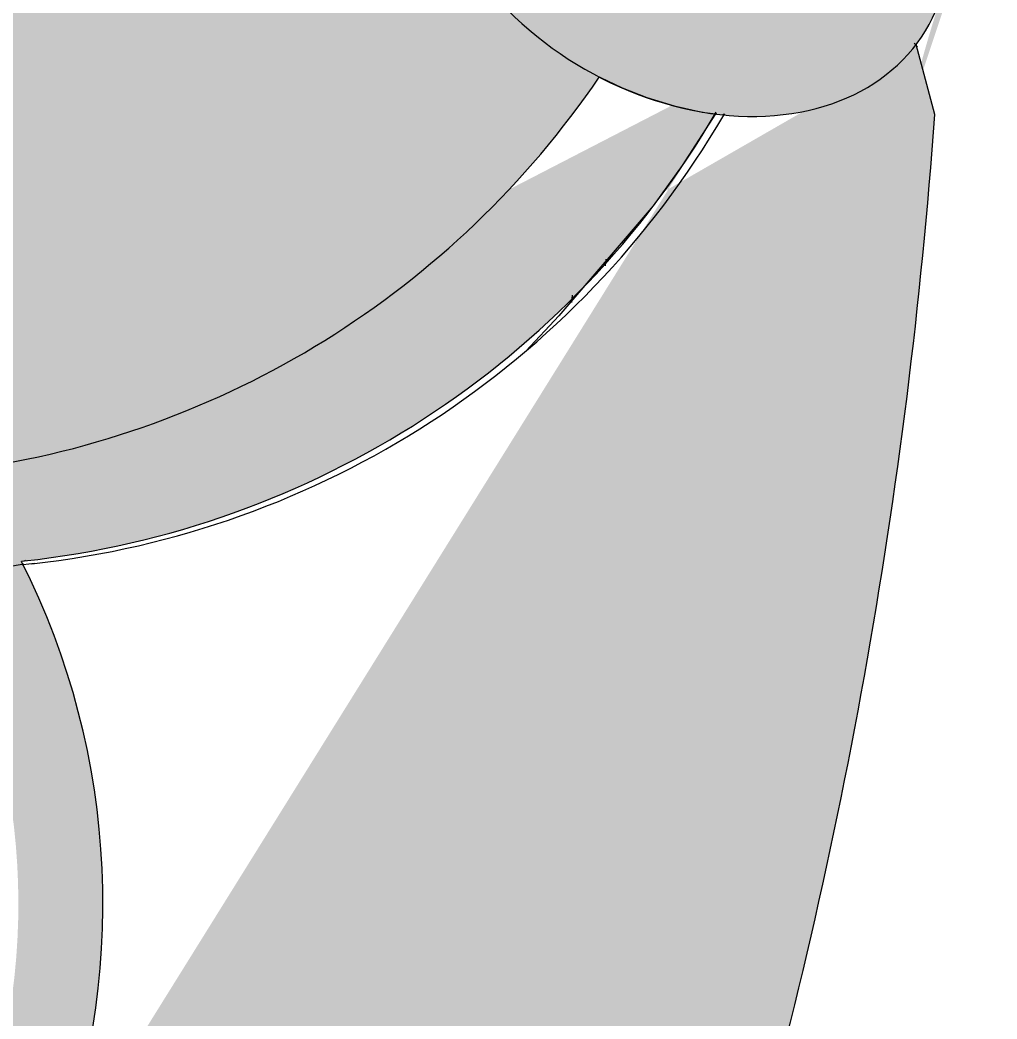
# Model space of a CAD drawing. Header units: inches. Extents: x 17.7 to 32.9, y 22.3 to 43.
# Drawn here: x 30.564 to 32.298, y 32.217 to 33.989 of the extents above; entities that cross this region are included whole.
import ezdxf

# ---------------------------------------------------------------- set-up
doc = ezdxf.new("R2010")
doc.units = ezdxf.units.IN
doc.header["$MEASUREMENT"] = 0

msp = doc.modelspace()

# ---------------------------------------------------------------- hatches: boundary and pattern name
h = msp.add_hatch(color=250)
h.set_gradient(color1=(214, 0, 4), color2=(122, 6, 8), rotation=119.99999999999997, tint=1, name='INVSPHERICAL')
edge = h.paths.add_edge_path()
edge.add_arc((28.98235358072149, 34.64480659406023), 1.456699999999997, 174.9775086759088, 244.737368040433, ccw=False)
edge.add_line((27.53124671357762, 34.77233600293482), (27.35491010720145, 34.5665024885231))
edge.add_arc((26.78534171941477, 35.05444905489495), 0.7499999999999976, 285.4930001693065, 319.41349081719716, ccw=False)
edge.add_line((26.98568220486159, 34.33170173397918), (26.94118022252266, 34.31936609676944))
edge.add_ellipse((30.92617725531413, 38.4613522059917), major_axis=(4.065863991822644, 4.065863991822644), ratio=0.5652173913043153, start_angle=181.957393714955, end_angle=186.4024655139787)
edge.add_ellipse((30.92617725531413, 38.4613522059917), major_axis=(4.065863991822644, 4.065863991822644), ratio=0.5652173913043153, start_angle=186.4024655139787, end_angle=190.6690894418545)
edge.add_ellipse((26.99905067376818, 33.59821012424536), major_axis=(0.4065863991822635, 0.4065863991822632), ratio=0.5652173913043523, start_angle=178.6843756717802, end_angle=370.66908944185496, ccw=False)
edge.add_ellipse((22.46973865200179, 29.18497937032702), major_axis=(4.06586399182265, 4.065863991822648), ratio=0.5652173913043239, start_angle=358.6843756718107, end_angle=366.3854548087273)
edge.add_line((26.25479212276181, 33.48120614559527), (26.87783349714884, 30.47173552389222))
edge.add_arc((27.61225981257637, 30.62378152748173), 0.7499999999999989, 191.6965308424987, 209.3890650023743)
edge.add_arc((27.07653541203013, 31.8947036259084), 1.643199999999999, 265.8905049383105, 338.8072287179839)
edge.add_arc((29.3614, 32.4213), 1.35, 137.8400327084184, 236.1082186285764, ccw=False)
edge = h.paths.add_edge_path()
edge.add_ellipse((31.74498805293449, 34.23201542856368), major_axis=(-0.4240240480782222, 0.2649596321165866), ratio=0.7499999999999981, start_angle=-1.3156243282222135, end_angle=96.03523822344908, ccw=False)
edge.add_ellipse((27.13214165505766, 37.22612155242026), major_axis=(-4.240240480782163, 2.649596321165972), ratio=0.749999999999965, start_angle=178.6843756718097, end_angle=187.5320714133482)
edge.add_line((31.59627989986167, 35.0162485424902), (31.35021651184744, 35.08305433862652))
edge.add_arc((36.21391405424129, 33.92355176592046), 4.999999999999992, 166.5910111542215, 170.6690894418469)
edge.add_arc((30.78668791480011, 34.81530085135108), 0.500000000000001, 158.6843756720511, 350.66908944158945, ccw=False)
edge.add_arc((25.66293116783649, 36.81457992090214), 5.000000000000013, 338.6843756740875, 342.7371540672547)
edge.add_line((30.4376983413371, 35.33080148769149), (30.2627761190608, 35.37829257694051))
edge.add_ellipse((35.26633801903435, 35.23032898158615), major_axis=(0.9203353416351218, 5.219481090964413), ratio=0.9433962264151328, start_angle=97.8420241416793, end_angle=100.6690894418588)
edge.add_ellipse((29.75610399399427, 35.1059355990435), major_axis=(0.09203353416340111, 0.5219481090964838), ratio=0.9433962264150921, start_angle=196.7053139735386, end_angle=280.6690894418467, ccw=False)
edge.add_line((29.80949583370069, 34.58105834375746), (29.68796741843856, 33.73120599709078))
edge.add_arc((29.3614, 32.4213), 1.349999999999999, 34.79069708417279, 76.00118714400588, ccw=False)
edge.add_arc((30.24745778091488, 34.80217069476068), 1.625899999999997, 277.8696768844599, 325.7839279899878)
edge = h.paths.add_edge_path()
edge.add_ellipse((29.75610399399427, 35.1059355990435), major_axis=(0.09203353416340111, 0.5219481090964838), ratio=0.9433962264150921, start_angle=88.68437567177313, end_angle=154.5955650539958, ccw=False)
edge.add_ellipse((24.36433315309946, 36.19257178335894), major_axis=(0.9203353416349598, 5.219481090964472), ratio=0.9433962264151275, start_angle=268.6843756718134, end_angle=273.3469294142415)
edge.add_line((29.33370390802521, 35.6305341201756), (28.9826026798818, 35.72585751330551))
edge.add_arc((33.96982050457881, 36.08315062690328), 5.000000000000001, 184.0977699814143, 190.6690894418488)
edge.add_arc((28.56490000000005, 35.06490000000235), 0.4999999999999997, -181.31562432795022, 10.669089441591325, ccw=False)
edge.add_arc((23.06634988026048, 35.19117977158878), 5, 358.6843756740882, 362.3044761020039)
edge.add_line((28.06230616456364, 35.39222903254676), (27.79932914858973, 35.08526223467187))
edge.add_line((27.79932914858973, 35.08526223467187), (27.79734482037752, 35.05989108933177))
edge.add_line((27.79734482037752, 35.05989108933177), (27.79731520024666, 35.0594277994844))
edge.add_arc((29.24381218028701, 34.88731918048417), 1.4567, 173.2146734255003, 245.0145492878528)
edge.add_line((28.62851942528153, 33.56694434141847), (28.6397115738257, 33.56220569966412))
edge.add_arc((29.36140000000001, 32.42130000000001), 1.349999999999998, 87.77712909255229, 122.31570503120611, ccw=False)
edge.add_line((29.41376202398439, 33.77028414314042), (29.4617261586002, 34.67170675485126))
edge = h.paths.add_edge_path()
edge.add_line((32.18722171467012, 33.82149851425372), (32.15434962802452, 33.94582263223294))
edge.add_ellipse((31.74498805293449, 34.23201542856368), major_axis=(-0.4240240480782222, 0.2649596321165866), ratio=0.7499999999999981, start_angle=121.58037071016341, end_angle=176.0585067043747, ccw=False)
edge.add_arc((30.39579133289799, 34.64577088986543), 1.6259, 276.04224662364646, 329.57243607505865, ccw=False)
edge.add_arc((29.3614, 32.4213), 1.35, -21.48778712799441, 26.748602587256983, ccw=False)
edge.add_arc((31.16882650338045, 33.65710069727299), 1.816, 252.3287009344726, 292.7565517711295)
edge.add_arc((22.71791482359768, 34.5016210713625), 9.493700000000006, 344.6122257755104, 355.8918481381089)
h.paths.add_polyline_path([(31.78287747474492, 31.75250609249981), (31.77311061907406, 31.75527632633504, -0.1810759724776735), (30.50085284046804, 31.69731987295969, -0.2649102350562276), (29.31945349299851, 31.07195182752917, 0.2344891270399947), (30.06244988272602, 29.33781021558467, 0.07638088006143554), (30.21937076143299, 29.50296123474267)])
h.paths.add_polyline_path([(29.26969409175958, 31.22476399102303), (29.26961409891863, 31.22476399102303), (29.27097395501997, 31.23414704494183), (28.74271187679837, 31.41533464317328), (28.73807087984394, 31.39586298835518), (28.73804409939393, 31.39587636279709, -0.3641365308474074), (27.03384393583404, 30.14635606363172, 0.03152585541848552), (27.09845958547821, 30.07742145698437, 0.1230118463950812), (27.94456687844405, 29.6042531325924), (28.14479613515545, 29.54989122604328, 0.2528470129273285), (28.19107294756714, 29.56073664128127), (28.2102, 29.5777), (28.3999, 29.8779), (28.996, 29.7364), (29.0176, 29.3619), (29.02580572083567, 29.33495584203212, 0.2580244396374777), (29.06053611488525, 29.30126936119209), (29.40700300748394, 29.20720418237081, 0.2165482074926781), (30.01948294524164, 29.30692785619012), (30.01916394680267, 29.30828265919517), (30.00893225674958, 29.31698774978024, -0.2569612344403814)])
at = {"true_color": 0x520001}
h = msp.add_hatch(color=18, dxfattribs=at)
h.set_gradient(color1=(148, 0, 2), color2=(77, 0, 1), tint=1, name='INVHEMISPHERICAL')
edge = h.paths.add_edge_path()
edge.add_ellipse((32.05787901178112, 34.8332714366862), major_axis=(-0.6017983974338709, 0.3567287680855691), ratio=0.6729943838192981, start_angle=48.95428486868741, end_angle=133.4055853923523, ccw=False)
edge.add_line((31.48163920658451, 34.76207078347836), (31.47868829915628, 34.7619692693848))
edge.add_ellipse((27.13214165505766, 37.22612155242026), major_axis=(-4.240240480782163, 2.649596321165972), ratio=0.749999999999965, start_angle=178.6843756718097, end_angle=183.2653218759385, ccw=False)
edge.add_ellipse((31.74498805293449, 34.23201542856368), major_axis=(-0.4240240480782222, 0.2649596321165866), ratio=0.7499999999999981, start_angle=-1.315624328222219, end_angle=119.0548783112151)
edge.add_line((31.77720227764683, 33.82534150668118), (31.79829740088508, 33.8227080198437))
edge.add_line((31.79829740088508, 33.8227080198437), (31.79803433360759, 33.82230075389968))
edge.add_ellipse((31.74498805293449, 34.23201542856368), major_axis=(-0.4240240480782222, 0.2649596321165866), ratio=0.7499999999999981, start_angle=121.6146045873869, end_angle=190.6690894418519)
edge.add_ellipse((36.73331356397972, 32.01548806070518), major_axis=(-4.240240480782167, 2.649596321165957), ratio=0.7499999999999974, start_angle=6.4121726410567135, end_angle=10.669089441852918, ccw=False)
edge.add_line((32.29766881280226, 34.29334634840586), (32.29699240549495, 34.29390163305641))
h = msp.add_hatch(color=18, dxfattribs=at)
edge = h.paths.add_edge_path()
edge.add_line((31.55849405488933, 33.509252878449), (31.68758733540576, 33.65949831195454))
edge.add_line((31.68758733540576, 33.65949831195454), (31.73919017638852, 33.731201543583))
edge.add_line((31.73919017638852, 33.731201543583), (31.7945881951704, 33.81696563644527))
edge.add_arc((30.39579133289819, 34.64577088986577), 1.6259, 329.35270943811, 329.5513526936006)
edge.add_line((31.79745323297397, 33.82182020695085), (31.79730718938593, 33.82239334812733))
edge.add_ellipse((31.74498805293449, 34.23201542856368), major_axis=(-0.4240240480782222, 0.2649596321165866), ratio=0.7499999999999981, start_angle=119.0548783112151, end_angle=121.5250673274133, ccw=False)
edge.add_line((31.77720227764698, 33.82534150668118), (31.7747936108779, 33.82564220140386))
edge.add_line((31.7747936108779, 33.82564220140386), (31.77264907971588, 33.82611269327307))
edge.add_ellipse((31.74498805293449, 34.23201542856368), major_axis=(-0.4240240480782222, 0.2649596321165866), ratio=0.7499999999999981, start_angle=96.03522269754808, end_angle=118.4966332822681, ccw=False)
edge.add_arc((30.24745778091487, 34.80217069476068), 1.625899999999997, 277.8696768844602, 325.7839280406952, ccw=False)
edge.add_arc((29.36139999999413, 32.42130000000845), 1.349999999999999, 34.7906970837362, 34.80107004457994)
edge.add_line((30.46993704311168, 33.19178401933409), (30.46991310644493, 33.19179206747773))
edge.add_line((30.46991310644493, 33.19179206747773), (30.31563866988869, 33.14891841709034))
edge.add_arc((29.36139999999999, 32.42130000000002), 1.199999999999999, 28.657476070201596, 37.325954508650625, ccw=False)
edge.add_line((30.41440280273032, 32.99678683515967), (30.56973595719493, 33.02331678925908))
edge.add_arc((29.3614000000002, 32.4212999999996), 1.349999999999999, 26.48339056305774, 26.73405878667249)
edge.add_line((30.56709058661388, 33.02859746364584), (30.57270042819352, 33.02931419697171))
edge.add_line((30.57270042819352, 33.02931419697171), (30.57305888227392, 33.02956328378932))
edge.add_arc((30.39579133289799, 34.64577088986543), 1.6259, 276.259248933376, 315.6524856556841)
h = msp.add_hatch(color=18, dxfattribs=at)
h.paths.add_polyline_path([(28.61269474584783, 33.54466122525434, 0.0002979034343664904), (28.61135666509548, 33.54376826047123), (28.75280118176105, 33.45551829341689, -0.1488521538975388), (29.43236944936992, 33.61919955223973), (29.43410713964178, 33.76934067885399, 0.003471213220325043), (29.41538346131371, 33.77022022962984), (29.41371725881243, 33.76944284081016), (29.41376202398439, 33.77028414314042, 0.1516534019232097), (28.64060806542641, 33.56277228921848), (28.64121517249924, 33.56156160750213), (28.64022602619221, 33.56198784118434)])
h.paths.add_polyline_path([(29.63402640328773, 33.58992091553694, -0.1742691123293348), (30.31563866988868, 33.14891841709034), (30.46992847972808, 33.19179633979128, 0.1817532487886277), (29.68784167352432, 33.73123733964133), (29.68757471172922, 33.73055167233635), (29.68807396726167, 33.73040462033538), (29.68751745762673, 33.73040462033538), (29.68757471172921, 33.73055167233634), (29.67295905443173, 33.73485660540443, 0.0005755323603063112), (29.66993425450288, 33.73557037317226)])
h.paths.add_polyline_path([(30.41440280273032, 32.99678683515967, -0.2251094114661488), (30.47332948405641, 31.97006522464904), (30.61760933465327, 31.92689317608877, 0.2123382190065433), (30.56988723269436, 33.0230130615291), (30.56890125060175, 33.02317422647086)])
h.paths.add_polyline_path([(30.3567876140872, 31.75107354743208, -0.2572499661084645), (29.32664280943953, 31.22180346490524), (29.31951782082339, 31.07194982933732, 0.264468195031175), (30.49968958875944, 31.69549230362178)])
h.paths.add_polyline_path([(28.66514764296353, 31.44393995614658, -0.4752852584924791), (28.54529536889365, 33.30105748424596), (28.39728912448355, 33.36628159755146, 0.008461802590849372), (28.36586318317276, 33.33311491890706), (28.36079259958002, 33.32737088909303, 0.0004918134631288695), (28.36338553091257, 33.32615067104024, 0.0003751385675050921), (28.3591753119988, 33.32540021436552), (28.31803588837661, 33.27443735899995), (28.30623847115126, 33.25946493921376), (28.27920924432886, 33.22636427322065), (28.26943592543798, 33.21400873011654), (28.268100939202, 33.21325780421574, 0.4241813598626956), (28.60696623632323, 31.30177791615149)])

# ---------------------------------------------------------------- linework, layer by layer
for p, q in [((32.15095020850276, 33.94772584903694), (32.15666617431998, 33.94165534428248)), ((32.18722171467012, 33.8214985142537), (32.15434962802451, 33.94582263223293)), ((31.59195072308239, 33.88790192365865), (31.59195401048107, 33.88790306518585)), ((31.59195401048107, 33.88790306518585), (31.59215888586357, 33.88820274089439)), ((31.59215759413098, 33.88820249325759), (31.59389285286599, 33.88735058667038)), ((31.59389285286599, 33.88735058667038), (31.63252821067954, 33.86860428377022)), ((31.63252821067954, 33.86860428377022), (31.67626733632375, 33.85140989476827)), ((31.67626733632375, 33.85140989476827), (31.72512488216432, 33.83653909739103)), ((31.72512488216432, 33.83653909739103), (31.77479361087796, 33.82564220140385)), ((31.79829740088508, 33.82270801984369), (31.73919017638855, 33.73120154358305)), ((31.77479361087796, 33.82564220140385), (31.79829740088508, 33.82270801984369)), ((31.79481057795191, 33.81932790254969), (31.79565426534363, 33.81808393568006)), ((31.79694867857681, 33.82380030689676), (31.79754322811085, 33.82146702527872)), ((31.79754322811085, 33.82146702527872), (31.80028268788138, 33.82339729815986)), ((31.81192289700527, 33.82226991596056), (31.81220608292078, 33.81962430257144)), ((31.81220608292078, 33.81962430257144), (31.81463805350693, 33.82235314818368)), ((31.81241752320784, 33.8228642384056), (31.81241752320784, 33.81984633032698)), ((31.81254673465861, 33.82174316428858), (31.81254673465861, 33.81981720920915)), ((31.73919017638855, 33.73120154358305), (31.68758733540574, 33.65949831195452)), ((31.68758733540574, 33.65949831195452), (31.52003892936813, 33.46449681538105)), ((31.60364482206334, 33.56492367422914), (31.60240242017369, 33.55292731514353)), ((31.54401011839481, 33.50080518271717), (31.54276771650514, 33.48798146456214)), ((31.52003892936813, 33.46449681538105), (31.46143895581667, 33.40168969376667)), ((30.57104577329366, 33.02354049784915), (30.40956405348189, 32.99596040634026)), ((30.57548422553936, 33.02966986482825), (30.56709058661388, 33.02859746364584)), ((30.56836478225694, 33.02326191557819), (30.57078113769931, 33.02286694716339)), ((30.59006828889596, 33.02511742001205), (30.56996509198592, 33.02285666269527)), ((30.57403225759411, 33.03023967436236), (30.572011329251, 33.02883534773549)), ((30.5886731572771, 33.02504517960729), (30.58889388261754, 33.02484784429475))]:
    msp.add_line(p, q)
for centre, radius, start, end in [((30.24745778091487, 34.80217069476068), 1.6259, 277.8696768844601, 325.7839279899879), ((30.39579133289799, 34.64577088986542), 1.6259, 276.2187115389489, 329.6950548724289), ((30.40897597956057, 34.64083262029332), 1.6259, 276.2187115389489, 329.6950548724289), ((22.71791482359768, 34.5016210713625), 9.4937, 343.7658152915823, 355.891848372437), ((29.3614, 32.4213), 1.35, 338.5122128720054, 26.73405878665334), ((28.8614, 30.52), 2.925, 143.5637019133271, 19.77210308247272)]:
    msp.add_arc(centre, radius, start, end)
msp.add_ellipse((31.74498805293449, 34.23201542856368), major_axis=(-0.4240240480782222, 0.2649596321165866), ratio=0.7499999999999981, start_param=-0.02296197624681628, end_param=3.327803392539873)

doc.saveas('drawing.dxf')
